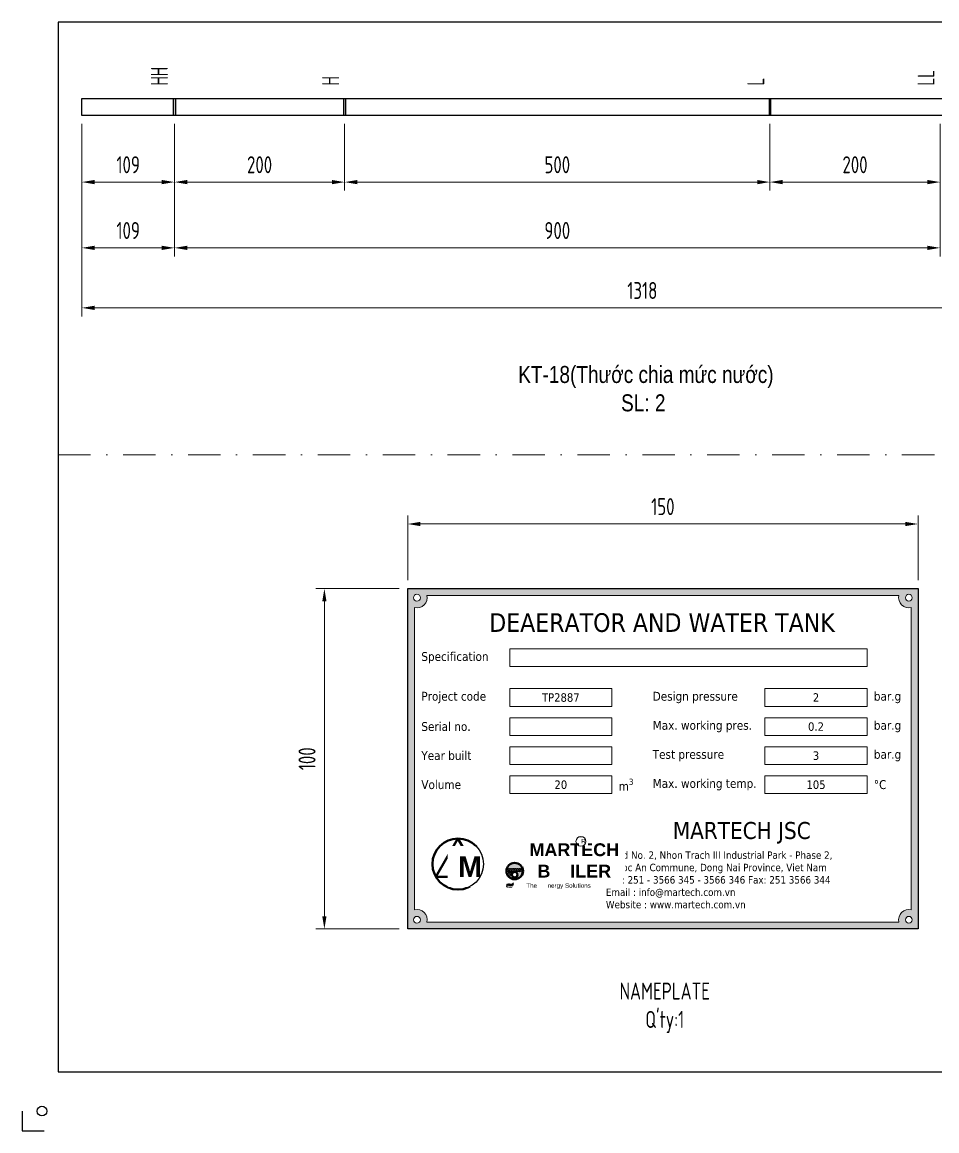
# Model space of a CAD drawing. Header units: millimetres. Extents: x -46397 to 283259, y -8690 to 23983.
# Drawn here: x 240874 to 241950, y -2384 to -1081 of the extents above; entities that cross this region are included whole.
import ezdxf
from ezdxf.enums import TextEntityAlignment as Align

# ---------------------------------------------------------------- set-up
doc = ezdxf.new("R2010")
doc.units = ezdxf.units.MM
doc.linetypes.add('DASHDOT', pattern=[25.4, 12.7, -6.35, 0, -6.35])
doc.layers.get('Defpoints').update_dxf_attribs({"lineweight": 0})
for name, color, linetype, lineweight in [('AM_8', 1, 'Continuous', 25), ('Dtext', 255, 'Continuous', 20), ('Long_AM_Box', 5, 'DASHDOT', 9), ('Long_AM_Visible', 30, 'Continuous', 25), ('Long_Text', 6, 'Continuous', 9), ('MARTECH-TP-PRIMARY', 2, 'Continuous', 0), ('MARTECH-TP-TEXT3', 3, 'Continuous', 0), ('TEXT', 7, 'Continuous', 0)]:
    doc.layers.add(name, color=color, linetype=linetype, lineweight=lineweight)
doc.layers.add('DIM', color=8, linetype='Continuous')
doc.styles.add('Chu va so', font='arial.ttf')
doc.styles.add('GHI CHÚ 1', font='isocp_IV25.ttf', dxfattribs={"width": 0.8})
doc.styles.add('GHI CHÚ 2', font='arial.ttf', dxfattribs={"width": 0.8, "height": 1})
doc.styles.add('Long_Text', font='isocp.shx', dxfattribs={"width": 0.7})
doc.styles.get("Standard").update_dxf_attribs({"font": 'isocp.shx', "width": 0.8})
doc.styles.add('Tahoma', font='tahoma.ttf')
doc.styles.add('TCVN', font='arial.ttf')
doc.styles.add('TEXT', font='arial.ttf', dxfattribs={"height": 124})
doc.styles.add('Text_nameplate', font='arial.ttf', dxfattribs={"width": 0.9, "height": 2.5})
doc.dimstyles.new('1-30SCALE', dxfattribs={"dimtxt": 75, "dimasz": 75, "dimexe": 37.5, "dimexo": 30, "dimgap": 30, "dimtad": 1, "dimtoh": 1, "dimdec": 0, "dimdsep": 46, "dimtxsty": 'GHI CHÚ 1', "dimcen": 0.09, "dimclrd": 256, "dimclre": 256, "dimclrt": 2, "dimadec": 0, "dimazin": 0, "dimtfac": 1, "dimtdec": 0, "dimtofl": 0, "dimtmove": 0, "dimatfit": 3, "dimfxl": 1, "dimlwd": 0, "dimlwe": 0, "dimarcsym": 0})

# ---------------------------------------------------------------- blocks, each defined once
blk = doc.blocks.new('fsdgđfhfj')
at = {"layer": 'TEXT'}
h = blk.add_hatch(color=256, dxfattribs=at)
h.dxf.hatch_style = 1
edge = h.paths.add_edge_path()
edge.add_spline(control_points=[(6369.69, 1623.23), (6369.8, 1623.31), (6370.25, 1623.64), (6371.19, 1623.18), (6371.63, 1623.72), (6371.79, 1623.91)], knot_values=[0, 0, 0, 0, 0.315535, 1.31207, 1.873609, 1.873609, 1.873609, 1.873609], degree=3, periodic=0)
edge.add_spline(control_points=[(6371.79, 1623.91), (6371.66, 1623.79), (6371.16, 1623.33), (6370.12, 1623.87), (6369.76, 1623.34), (6369.69, 1623.23)], knot_values=[0, 0, 0, 0, 0.411397, 1.576501, 1.877595, 1.877595, 1.877595, 1.877595], degree=3, periodic=0)
edge = h.paths.add_edge_path()
edge.add_spline(control_points=[(6369.69, 1622.76), (6369.8, 1622.84), (6370.25, 1623.17), (6371.19, 1622.71), (6371.63, 1623.25), (6371.79, 1623.44)], knot_values=[0, 0, 0, 0, 0.315535, 1.31207, 1.873609, 1.873609, 1.873609, 1.873609], degree=3, periodic=0)
edge.add_spline(control_points=[(6371.79, 1623.44), (6371.66, 1623.32), (6371.16, 1622.86), (6370.12, 1623.41), (6369.76, 1622.87), (6369.69, 1622.76)], knot_values=[0, 0, 0, 0, 0.411397, 1.576501, 1.877595, 1.877595, 1.877595, 1.877595], degree=3, periodic=0)
at = {"layer": 'TEXT', "lineweight": 50}
blk.add_lwpolyline([(6355.43, 1637.38), (6348.93, 1626.13), (6361.92, 1626.13)], close=True, dxfattribs=at)
blk.add_circle((6355.43, 1629.88), 7.5, dxfattribs=at)
at = {"layer": 'TEXT'}
for centre in [(6370.16, 1628.37), (6370.16, 1627.81), (6370.42, 1627.19), (6370.72, 1628.37), (6370.72, 1627.81), (6370.88, 1626.63), (6370.98, 1627.19), (6371.28, 1628.37), (6371.28, 1627.81), (6371.84, 1628.37), (6371.84, 1627.81), (6372.41, 1628.37), (6372.41, 1627.81)]:
    blk.add_circle(centre, 0.228, dxfattribs=at)
for points in [[(6369.69, 1623.67), (6369.93, 1623.96), (6371.38, 1624.05), (6371.79, 1624.35)], [(6369.69, 1623.67), (6370.03, 1623.87), (6371.27, 1623.89), (6371.79, 1624.35)], [(6369.69, 1623.23), (6369.93, 1623.52), (6371.38, 1623.61), (6371.79, 1623.91)], [(6369.69, 1623.23), (6370.03, 1623.43), (6371.27, 1623.45), (6371.79, 1623.91)]]:
    blk.add_spline(points, degree=3, dxfattribs=at)
at = {"layer": 'TEXT', "insert": (6376.44, 1635.98), "char_height": 3.7722, "attachment_point": 1, "style": 'TEXT', "bg_fill": 2}
blk.add_mtext('\\pxqc;{\\fArial|b1|i0|c0|p34;MARTECH\\PB    ILER}', dxfattribs=at)
at = {"layer": 'TEXT', "lineweight": 50}
blk.add_circle((6372.12, 1626.75), 0.818, dxfattribs=at)
at = {"layer": 'TEXT'}
for centre, radius in [((6372.12, 1626.75), 0.818), ((6372.97, 1628.37), 0.228), ((6372.97, 1627.81), 0.228), ((6373.53, 1628.37), 0.228), ((6373.53, 1627.81), 0.228), ((6374.09, 1628.37), 0.228), ((6374.09, 1627.81), 0.228)]:
    blk.add_circle(centre, radius, dxfattribs=at)
at = {"layer": 'TEXT', "attachment_point": 1, "style": 'TEXT', "bg_fill": 2}
for s, insert, char_height in [('\\pxqc;{\\fArial|b1|i0|c0|p34;M}', (6355.46, 1632.16), 6.0356), ('\\pxqc;R', (6391.66, 1637.25), 1.32), ('\\pxqc;The      nergy Solutions', (6375.5, 1624.23), 1.3203)]:
    blk.add_mtext(s, dxfattribs=dict(at, insert=insert, char_height=char_height))
at = {"layer": 'TEXT'}
h = blk.add_hatch(color=256, dxfattribs=at)
h.dxf.hatch_style = 1
edge = h.paths.add_edge_path(flags=16)
edge.add_arc((6374.09, 1628.37), 0.228, 0, 360)
edge = h.paths.add_edge_path(flags=16)
edge.add_arc((6370.16, 1627.81), 0.228, 0, 360)
edge = h.paths.add_edge_path(flags=16)
edge.add_arc((6370.72, 1627.81), 0.228, 0, 360)
edge = h.paths.add_edge_path(flags=16)
edge.add_arc((6371.28, 1627.81), 0.228, 0, 360)
edge = h.paths.add_edge_path(flags=16)
edge.add_arc((6371.84, 1627.81), 0.228, 0, 360)
edge = h.paths.add_edge_path(flags=16)
edge.add_arc((6373.53, 1627.81), 0.228, 0, 360)
edge = h.paths.add_edge_path(flags=16)
edge.add_arc((6372.97, 1627.81), 0.228, 0, 360)
edge = h.paths.add_edge_path(flags=16)
edge.add_arc((6372.41, 1627.81), 0.228, 0, 360)
edge = h.paths.add_edge_path(flags=16)
edge.add_arc((6370.42, 1627.19), 0.228, 0, 360)
edge = h.paths.add_edge_path(flags=16)
edge.add_arc((6370.98, 1627.19), 0.228, 0, 360)
edge = h.paths.add_edge_path(flags=16)
edge.add_arc((6372.41, 1628.37), 0.228, 0, 360)
edge = h.paths.add_edge_path(flags=16)
edge.add_arc((6372.97, 1628.37), 0.228, 0, 360)
edge = h.paths.add_edge_path(flags=16)
edge.add_arc((6373.53, 1628.37), 0.228, 0, 360)
edge = h.paths.add_edge_path(flags=16)
edge.add_arc((6371.84, 1628.37), 0.228, 0, 360)
edge = h.paths.add_edge_path(flags=16)
edge.add_arc((6371.28, 1628.37), 0.228, 0, 360)
edge = h.paths.add_edge_path(flags=16)
edge.add_arc((6370.72, 1628.37), 0.228, 0, 360)
edge = h.paths.add_edge_path(flags=16)
edge.add_arc((6370.16, 1628.37), 0.228, 0, 360)
edge = h.paths.add_edge_path(flags=16)
edge.add_arc((6372.12, 1626.75), 0.818, 0, 360)
edge = h.paths.add_edge_path(flags=16)
edge.add_arc((6370.88, 1626.63), 0.228, 0, 360)
edge = h.paths.add_edge_path(flags=16)
edge.add_arc((6374.09, 1627.81), 0.228, 0, 360)
edge = h.paths.add_edge_path()
edge.add_arc((6372.08, 1627.81), 2.4, 0, 360)
blk.add_circle((6355.43, 1629.88), 7.5)
for centre, radius in [((6391.56, 1636.55), 1.44), ((6372.08, 1627.81), 2.4)]:
    blk.add_circle(centre, radius, dxfattribs=at)
at = {"layer": 'TEXT', "lineweight": 50}
blk.add_circle((6372.08, 1627.81), 2.4, dxfattribs=at)
blk = doc.blocks.new('DEA.Name')
h = blk.add_hatch(color=8)
h.dxf.hatch_style = 1
h.paths.add_polyline_path([(0, 0), (0, -100), (150, -100), (150, 0)])
h.paths.add_polyline_path([(144.36, -2, 0.561525), (148, -5.61), (148, -94.39, 0.561525), (144.36, -98), (5.64, -98, 0.561525), (2, -94.39), (2, -5.61, 0.561525), (5.64, -2)], flags=16)
h.paths.add_polyline_path([(3.72, -2.69, -1), (1.72, -2.69, -1)], flags=16)
h.paths.add_polyline_path([(30, -29.4), (60, -29.4), (60, -34.62), (30, -34.62)], flags=0)
h.paths.add_polyline_path([(30, -37.94), (60, -37.94), (60, -43.16), (30, -43.16)], flags=0)
h.paths.add_polyline_path([(30, -46.48), (60, -46.48), (60, -51.69), (30, -51.69)], flags=0)
h.paths.add_polyline_path([(30, -55.01), (60, -55.01), (60, -60.23), (30, -60.23)], flags=0)
h.paths.add_polyline_path([(3.72, -97.31, -1), (1.72, -97.31, -1)], flags=16)
h.paths.add_polyline_path([(105, -29.4), (135, -29.4), (135, -34.62), (105, -34.62)], flags=0)
h.paths.add_polyline_path([(105, -37.94), (135, -37.94), (135, -43.16), (105, -43.16)], flags=0)
h.paths.add_polyline_path([(105, -46.48), (135, -46.48), (135, -51.69), (105, -51.69)], flags=0)
h.paths.add_polyline_path([(148.28, -2.69, -1), (146.28, -2.69, -1)], flags=16)
h.paths.add_polyline_path([(148.28, -97.31, -1), (146.28, -97.31, -1)], flags=16)
h.paths.add_polyline_path([(57.48, -95.35), (129.26, -95.35), (129.26, -75.7), (57.48, -75.7)], flags=8)
h.paths.add_polyline_path([(71.35, -51.42), (94.11, -51.42), (94.11, -45.79), (71.35, -45.79)], flags=8)
h.paths.add_polyline_path([(3.33, -51.81), (19.73, -51.81), (19.73, -46.18), (3.33, -46.18)], flags=8)
h.paths.add_polyline_path([(71.08, -34.35), (97.79, -34.35), (97.79, -28.71), (71.08, -28.71)], flags=8)
h.paths.add_polyline_path([(71.08, -42.93), (102.49, -42.93), (102.49, -37.3), (71.08, -37.3)], flags=8)
h.paths.add_polyline_path([(75.11, -76.93), (120.84, -76.93), (120.84, -66.14), (75.11, -66.14)], flags=8)
h.paths.add_polyline_path([(19.62, -15.73), (129.31, -15.73), (129.31, -3.85), (19.62, -3.85)], flags=8)
blk.add_lwpolyline([(150, -100), (0, -100), (0, 0), (150, 0)], close=True)
at = {"layer": 'MARTECH-TP-PRIMARY'}
for points in [[(0, -100), (150, -100), (150, 0), (0, 0)], [(30, -17.73), (135, -17.73), (135, -22.94), (30, -22.94)], [(30, -29.4), (60, -29.4), (60, -34.62), (30, -34.62)], [(105, -29.4), (135, -29.4), (135, -34.62), (105, -34.62)], [(30, -37.94), (60, -37.94), (60, -43.16), (30, -43.16)], [(105, -37.94), (135, -37.94), (135, -43.16), (105, -43.16)], [(30, -46.48), (60, -46.48), (60, -51.69), (30, -51.69)], [(105, -46.48), (135, -46.48), (135, -51.69), (105, -51.69)], [(30, -55.01), (60, -55.01), (60, -60.23), (30, -60.23)], [(105, -55.01), (135, -55.01), (135, -60.23), (105, -60.23)]]:
    blk.add_lwpolyline(points, close=True, dxfattribs=at)
blk.add_lwpolyline([(2, -94.39, -0.561525), (5.64, -98), (144.36, -98, -0.561525), (148, -94.39), (148, -5.61, -0.561525), (144.36, -2), (5.64, -2, -0.561525), (2, -5.61)], format="xyb", close=True, dxfattribs=at)
for centre in [(2.72, -2.69), (147.28, -2.69), (2.72, -97.31), (147.28, -97.31)]:
    blk.add_circle(centre, 1, dxfattribs=at)
at = {"layer": 'MARTECH-TP-TEXT3', "style": 'Tahoma'}
for s, insert, char_height, width, attachment_point in [('DEAERATOR AND WATER TANK', (74.74, -10.04), 5.5, 114.82, 5), ('\\pxql;Specification', (4, -20.33), 2.6087, 18.4598, 4), ('\\pxql;Project code', (4, -32.01), 2.6087, 23.7566, 4), ('\\pxql;Design pressure', (72, -32.01), 2.6087, 70.4345, 4), ('bar.g', (137, -32.01), 2.609, 70.4345, 4), ('\\pxql;Max. working pres.', (72, -40.55), 2.6087, 70.4345, 4), ('bar.g', (137, -40.55), 2.609, 70.4345, 4), ('\\pxql;Serial no.', (4, -40.55), 2.6087, 18.4598, 4), ('\\pxql;Year built', (4, -49.08), 2.6087, 18.4598, 4), ('\\pxql;Test pressure', (72, -49.08), 2.6087, 70.4345, 4), ('bar.g', (137, -49.08), 2.609, 70.4345, 4), ('\\pxql;Volume', (4, -57.62), 2.6087, 18.4598, 4), ('\\A1;m{\\H0.7x;\\S3^ ;}', (62, -57.62), 2.6087, 18.4598, 4), ('\\pxql;Max. working temp.', (72, -57.62), 2.6087, 70.4345, 4), ('%%DC', (137, -57.62), 2.609, 70.4345, 4), ('MARTECH JSC', (98.18, -71.76), 4.9909, 165.9475, 5), ('\\pxql;Road No. 2, Nhon Trach III Industrial Park - Phase 2, \\PPhuoc An Commune, Dong Nai Province, Viet Nam\\PTel : 251 - 3566 345 - 3566 346 Fax: 251 3566 344\\PEmail : info@martech.com.vn\\PWebsite : www.martech.com.vn', (101.74, -85.6), 2.1798, 86.9739, 5)]:
    blk.add_mtext(s, dxfattribs=dict(at, insert=insert, char_height=char_height, width=width, attachment_point=attachment_point))
at = {"layer": 'MARTECH-TP-TEXT3', "style": 'Text_nameplate', "width": 0.9, "flags": 2}
blk.add_attdef('SPEC.', text='', height=2.5, dxfattribs=at).set_placement((82.5, -20.33), align=Align.MIDDLE_CENTER)
at = {"layer": 'MARTECH-TP-TEXT3', "style": 'Tahoma'}
for tag, height, p in [('PROJECT_CODE', 2.4, (45, -32.01)), ('DESIGN_PRESSURE', 2.61, (120, -32.01)), ('SERIAL_NO.', 2.61, (45, -40.55)), ('MAX_WORKING_PRESS', 2.61, (120, -40.55)), ('YEAR', 2.61, (45, -49.08)), ('TEST_PRES.', 2.61, (120, -49.08)), ('VOLUME', 2.61, (45, -57.62)), ('MAX_WORKING_TEMP.', 2.61, (120, -57.62))]:
    blk.add_attdef(tag, text='', height=height, dxfattribs=at).set_placement(p, align=Align.MIDDLE_CENTER)
blk.add_blockref('fsdgđfhfj', (-6340.66, -1710.82))
blk = doc.blocks.new('*D1408')
at = {"layer": 'Defpoints', "color": 0, "transparency": 16777216}
for p in [(241927.4, -1671.1), (241327.4, -1747), (241927.4, -1747)]:
    blk.add_point(p, dxfattribs=at)
at = {"layer": 'DIM', "linetype": 'Continuous', "lineweight": 0, "transparency": 16777216}
for p, q in [((241327.4, -1737), (241327.4, -1661.1)), ((241927.4, -1737), (241927.4, -1661.1)), ((241342.4, -1671.1), (241912.4, -1671.1))]:
    blk.add_line(p, q, dxfattribs=at)
at = {"layer": 'DIM', "transparency": 16777216}
for points in [[(241342.4, -1668.6), (241342.4, -1673.6), (241327.4, -1671.1)], [(241912.4, -1668.6), (241912.4, -1673.6), (241927.4, -1671.1)]]:
    blk.add_solid(points, dxfattribs=at)
at = {"layer": 'DIM', "color": 2, "transparency": 16777216, "insert": (241627.4, -1650.7), "char_height": 20, "attachment_point": 5, "style": 'GHI CHÚ 1'}
blk.add_mtext('150', dxfattribs=at)
blk = doc.blocks.new('*D1409')
at = {"layer": 'Defpoints', "color": 0, "transparency": 16777216}
for p in [(241327.4, -1747), (241229.5, -2147), (241327.4, -2147)]:
    blk.add_point(p, dxfattribs=at)
at = {"layer": 'DIM', "linetype": 'Continuous', "lineweight": 0, "transparency": 16777216}
for p, q in [((241317.4, -1747), (241219.5, -1747)), ((241229.5, -1762), (241229.5, -2132)), ((241317.4, -2147), (241219.5, -2147))]:
    blk.add_line(p, q, dxfattribs=at)
at = {"layer": 'DIM', "transparency": 16777216}
for points in [[(241227, -1762), (241232, -1762), (241229.5, -1747)], [(241227, -2132), (241232, -2132), (241229.5, -2147)]]:
    blk.add_solid(points, dxfattribs=at)
at = {"layer": 'DIM', "color": 2, "transparency": 16777216, "insert": (241209.1, -1947), "char_height": 20, "attachment_point": 5, "rotation": 90, "style": 'GHI CHÚ 1'}
blk.add_mtext('100', dxfattribs=at)
blk = doc.blocks.new('*U1835')
at = {"lineweight": 25}
for points in [[(0, 0), (2073.3, 0), (2073.3, 1358.1), (0, 1358.1)], [(0, 0), (1567.6, 0), (1567.6, 1358.1), (0, 1358.1)]]:
    blk.add_lwpolyline(points, close=True, dxfattribs=at)
at = {"lineweight": 25, "elevation": -0.1}
blk.add_lwpolyline([(-46.7, -50.8), (-46.7, -76.1), (-18.1, -76.1)], dxfattribs=at)
at = {"lineweight": 25}
blk.add_circle((-21.1, -50.6, -0.1), 6.29, dxfattribs=at)
at = {"layer": 'Dtext', "ltscale": 0.1}
for tag, p, height, style in [('REV_3', (1580.9, 510.1), 9.03, 'TCVN'), ('FOR_APPROVAL3', (1671.2, 509.5, -0.1), 10.8, 'TCVN'), ('REV_2', (1580.9, 476.4), 9.03, 'TCVN'), ('FOR_APPROVAL2', (1671.2, 475.8, -0.1), 10.8, 'TCVN'), ('REV_1', (1580.9, 442.7), 9.03, 'TCVN'), ('FOR_APPROVAL1', (1671.2, 442, -0.1), 10.8, 'TCVN'), ('REV_0', (1580.9, 409), 9.03, 'TCVN'), ('NGUOI_VE', (1767.5, 408.5, -0.1), 10.8, 'TCVN'), ('NGUOI_KIEM_2', (1863.2, 408.5, -0.1), 10.8, 'TCVN'), ('NGUOI_DUYET', (1978.9, 408.5, -0.1), 10.8, 'TCVN'), ('1.1_A4', (1984.7, 20.6, -0.1), 10.8, 'Chu va so'), ('A4_A4', (2020.7, 20.6, -0.1), 10.8, 'Chu va so'), ('REV.', (2050.4, 20.6, -0.1), 10.8, 'Chu va so')]:
    blk.add_attdef(tag, p, '', height=height, dxfattribs=dict(at, style=style))
for tag, p, height, style, width in [('NGAY_REV03', (1603.8, 509.5, -0.1), 9.39, 'TCVN', 0.95), ('NGAY_REV02', (1603.8, 475.8, -0.1), 9.39, 'TCVN', 0.95), ('NGAY_REV01', (1603.8, 442, -0.1), 9.39, 'TCVN', 0.95), ('NGAY_REV0', (1603.8, 408.3, -0.1), 9.39, 'TCVN', 0.95), ('DWD.NO', (1603, 8.8, -0.1), 14.4, 'Chu va so', 0.85)]:
    blk.add_attdef(tag, p, '', height=height, dxfattribs=dict(at, style=style, width=width))
at = {"layer": 'Dtext', "lineweight": 25, "ltscale": 0.1, "style": 'Chu va so'}
for tag, p, height in [('PROJECT_CODE', (1707.4, 169.8), 21.7), ('TITLE1', (1613.6, 129.5, -0.1), 14.4), ('TITLE2', (1613.6, 95.5, -0.1), 14.4), ('TITLE3', (1613.6, 61.8, -0.1), 14.4)]:
    blk.add_attdef(tag, p, '', height=height, dxfattribs=at)
blk = doc.blocks.new('*D2439')
at = {"layer": 'Defpoints', "color": 0, "transparency": 16777216}
for p in [(240944.3, -1191, -0.3), (241053.3, -1191, -0.3), (241053.3, -1269.3)]:
    blk.add_point(p, dxfattribs=at)
at = {"layer": 'DIM', "linetype": 'Continuous', "lineweight": 0, "transparency": 16777216}
for p, q in [((240944.3, -1201), (240944.3, -1279.3)), ((241053.3, -1201), (241053.3, -1279.3)), ((240959.3, -1269.3), (241038.3, -1269.3))]:
    blk.add_line(p, q, dxfattribs=at)
at = {"layer": 'DIM', "transparency": 16777216}
for points in [[(240959.3, -1266.8), (240959.3, -1271.8), (240944.3, -1269.3)], [(241038.3, -1266.8), (241038.3, -1271.8), (241053.3, -1269.3)]]:
    blk.add_solid(points, dxfattribs=at)
at = {"layer": 'DIM', "color": 2, "transparency": 16777216, "insert": (240998.8, -1248.9), "char_height": 20, "attachment_point": 5, "style": 'GHI CHÚ 1'}
blk.add_mtext('109', dxfattribs=at)
blk = doc.blocks.new('*D2438')
at = {"layer": 'Defpoints', "color": 0, "transparency": 16777216}
for p in [(241053.3, -1191, -0.3), (241253.3, -1191, -0.3), (241253.3, -1269.3)]:
    blk.add_point(p, dxfattribs=at)
at = {"layer": 'DIM', "linetype": 'Continuous', "lineweight": 0, "transparency": 16777216}
for p, q in [((241053.3, -1201), (241053.3, -1279.3)), ((241253.3, -1201), (241253.3, -1279.3)), ((241068.3, -1269.3), (241238.3, -1269.3))]:
    blk.add_line(p, q, dxfattribs=at)
at = {"layer": 'DIM', "transparency": 16777216}
for points in [[(241068.3, -1266.8), (241068.3, -1271.8), (241053.3, -1269.3)], [(241238.3, -1266.8), (241238.3, -1271.8), (241253.3, -1269.3)]]:
    blk.add_solid(points, dxfattribs=at)
at = {"layer": 'DIM', "color": 2, "transparency": 16777216, "insert": (241153.3, -1248.9), "char_height": 20, "attachment_point": 5, "style": 'GHI CHÚ 1'}
blk.add_mtext('200', dxfattribs=at)
blk = doc.blocks.new('*D2437')
at = {"layer": 'Defpoints', "color": 0, "transparency": 16777216}
for p in [(241253.3, -1191, -0.3), (241753.3, -1191, -0.3), (241753.3, -1269.3)]:
    blk.add_point(p, dxfattribs=at)
at = {"layer": 'DIM', "linetype": 'Continuous', "lineweight": 0, "transparency": 16777216}
for p, q in [((241253.3, -1201), (241253.3, -1279.3)), ((241753.3, -1201), (241753.3, -1279.3)), ((241268.3, -1269.3), (241738.3, -1269.3))]:
    blk.add_line(p, q, dxfattribs=at)
at = {"layer": 'DIM', "transparency": 16777216}
for points in [[(241268.3, -1266.8), (241268.3, -1271.8), (241253.3, -1269.3)], [(241738.3, -1266.8), (241738.3, -1271.8), (241753.3, -1269.3)]]:
    blk.add_solid(points, dxfattribs=at)
at = {"layer": 'DIM', "color": 2, "transparency": 16777216, "insert": (241503.3, -1248.9), "char_height": 20, "attachment_point": 5, "style": 'GHI CHÚ 1'}
blk.add_mtext('500', dxfattribs=at)
blk = doc.blocks.new('*D2436')
at = {"layer": 'Defpoints', "color": 0, "transparency": 16777216}
for p in [(241753.3, -1191, -0.3), (241953.3, -1191, -0.3), (241953.3, -1269.3)]:
    blk.add_point(p, dxfattribs=at)
at = {"layer": 'DIM', "linetype": 'Continuous', "lineweight": 0, "transparency": 16777216}
for p, q in [((241753.3, -1201), (241753.3, -1279.3)), ((241953.3, -1201), (241953.3, -1279.3)), ((241768.3, -1269.3), (241938.3, -1269.3))]:
    blk.add_line(p, q, dxfattribs=at)
at = {"layer": 'DIM', "transparency": 16777216}
for points in [[(241768.3, -1266.8), (241768.3, -1271.8), (241753.3, -1269.3)], [(241938.3, -1266.8), (241938.3, -1271.8), (241953.3, -1269.3)]]:
    blk.add_solid(points, dxfattribs=at)
at = {"layer": 'DIM', "color": 2, "transparency": 16777216, "insert": (241853.3, -1248.9), "char_height": 20, "attachment_point": 5, "style": 'GHI CHÚ 1'}
blk.add_mtext('200', dxfattribs=at)
blk = doc.blocks.new('*D2434')
at = {"layer": 'Defpoints', "color": 0, "transparency": 16777216}
for p in [(240944.3, -1191), (242262.3, -1191), (242262.3, -1417.1)]:
    blk.add_point(p, dxfattribs=at)
at = {"layer": 'DIM', "linetype": 'Continuous', "lineweight": 0, "transparency": 16777216}
for p, q in [((240944.3, -1201), (240944.3, -1427.1)), ((242262.3, -1201), (242262.3, -1427.1)), ((240959.3, -1417.1), (242247.3, -1417.1))]:
    blk.add_line(p, q, dxfattribs=at)
at = {"layer": 'DIM', "transparency": 16777216}
for points in [[(240959.3, -1414.6), (240959.3, -1419.6), (240944.3, -1417.1)], [(242247.3, -1414.6), (242247.3, -1419.6), (242262.3, -1417.1)]]:
    blk.add_solid(points, dxfattribs=at)
at = {"layer": 'DIM', "color": 2, "transparency": 16777216, "insert": (241603.3, -1396.7), "char_height": 20, "attachment_point": 5, "style": 'GHI CHÚ 1'}
blk.add_mtext('1318', dxfattribs=at)
blk = doc.blocks.new('*D2433')
at = {"layer": 'Defpoints', "color": 0, "transparency": 16777216}
for p in [(240944.3, -1191), (241053.3, -1191, -0.3), (241053.3, -1346.6)]:
    blk.add_point(p, dxfattribs=at)
at = {"layer": 'DIM', "linetype": 'Continuous', "lineweight": 0, "transparency": 16777216}
for p, q in [((240944.3, -1201), (240944.3, -1356.6)), ((241053.3, -1201), (241053.3, -1356.6)), ((240959.3, -1346.6), (241038.3, -1346.6))]:
    blk.add_line(p, q, dxfattribs=at)
at = {"layer": 'DIM', "transparency": 16777216}
for points in [[(240959.3, -1344.1), (240959.3, -1349.1), (240944.3, -1346.6)], [(241038.3, -1344.1), (241038.3, -1349.1), (241053.3, -1346.6)]]:
    blk.add_solid(points, dxfattribs=at)
at = {"layer": 'DIM', "color": 2, "transparency": 16777216, "insert": (240998.8, -1326.2), "char_height": 20, "attachment_point": 5, "style": 'GHI CHÚ 1'}
blk.add_mtext('109', dxfattribs=at)
blk = doc.blocks.new('*D2432')
at = {"layer": 'Defpoints', "color": 0, "transparency": 16777216}
for p in [(241053.3, -1191, -0.3), (241953.3, -1191, -0.3), (241953.3, -1346.6)]:
    blk.add_point(p, dxfattribs=at)
at = {"layer": 'DIM', "linetype": 'Continuous', "lineweight": 0, "transparency": 16777216}
for p, q in [((241053.3, -1201), (241053.3, -1356.6)), ((241953.3, -1201), (241953.3, -1356.6)), ((241068.3, -1346.6), (241938.3, -1346.6))]:
    blk.add_line(p, q, dxfattribs=at)
at = {"layer": 'DIM', "transparency": 16777216}
for points in [[(241068.3, -1344.1), (241068.3, -1349.1), (241053.3, -1346.6)], [(241938.3, -1344.1), (241938.3, -1349.1), (241953.3, -1346.6)]]:
    blk.add_solid(points, dxfattribs=at)
at = {"layer": 'DIM', "color": 2, "transparency": 16777216, "insert": (241503.3, -1326.2), "char_height": 20, "attachment_point": 5, "style": 'GHI CHÚ 1'}
blk.add_mtext('900', dxfattribs=at)

msp = doc.modelspace()

# ---------------------------------------------------------------- block references
ref = msp.add_blockref('DEA.Name', (241327.45, -1747), dxfattribs=dict(xscale=4, yscale=4, zscale=4))
ref.add_attrib('PROJECT_CODE', 'TP2887', dxfattribs={"layer": 'MARTECH-TP-TEXT3', "height": 10, "style": 'Tahoma'}).set_placement((241507.45, -1875.04), align=Align.MIDDLE_CENTER)
ref.add_attrib('DESIGN_PRESSURE', '2', dxfattribs={"layer": 'MARTECH-TP-TEXT3', "height": 10, "style": 'Tahoma'}).set_placement((241807.45, -1875.04), align=Align.MIDDLE_CENTER)
ref.add_attrib('MAX_WORKING_PRESS', '0.2', dxfattribs={"layer": 'MARTECH-TP-TEXT3', "height": 10, "style": 'Tahoma'}).set_placement((241807.45, -1909.19), align=Align.MIDDLE_CENTER)
ref.add_attrib('TEST_PRES.', '3', dxfattribs={"layer": 'MARTECH-TP-TEXT3', "height": 10, "style": 'Tahoma'}).set_placement((241807.45, -1943.34), align=Align.MIDDLE_CENTER)
ref.add_attrib('VOLUME', '20', dxfattribs={"layer": 'MARTECH-TP-TEXT3', "height": 10, "style": 'Tahoma'}).set_placement((241507.45, -1977.48), align=Align.MIDDLE_CENTER)
ref.add_attrib('MAX_WORKING_TEMP.', '105', dxfattribs={"layer": 'MARTECH-TP-TEXT3', "height": 10, "style": 'Tahoma'}).set_placement((241807.45, -1977.48), align=Align.MIDDLE_CENTER)

# ---------------------------------------------------------------- texts
at = {"color": 3, "insert": (241612.46, -2210.03, 1.21), "char_height": 20, "attachment_point": 1}
msp.add_mtext_dynamic_manual_height_columns("\\pxqc;NAMEPLATE \\PQ'ty:1", width=34.385, gutter_width=322.31, heights=[0], dxfattribs=at)

# ---------------------------------------------------------------- next in the draw order: dimensions: what is measured, and where the dimension line sits
at = {"layer": 'DIM'}
dim = msp.add_linear_dim(base=(241927.45, -1671.13), p1=(241327.45, -1747), p2=(241927.45, -1747), dimstyle='1-30SCALE', override={"dimtxt": 20, "dimasz": 15, "dimexe": 10, "dimexo": 10, "dimgap": 10, "dimlfac": 0.25, "dimtmove": 1}, dxfattribs=at)
dim.commit()
dim.dimension.update_dxf_attribs({"geometry": '*D1408', "text_midpoint": (241627.45, -1650.74)})
dim = msp.add_linear_dim(base=(241229.54, -2147), p1=(241327.45, -1747), p2=(241327.45, -2147), angle=90, dimstyle='1-30SCALE', override={"dimtxt": 20, "dimasz": 15, "dimexe": 10, "dimexo": 10, "dimgap": 10, "dimlfac": 0.25, "dimtmove": 1}, dxfattribs=at)
dim.commit()
dim.dimension.update_dxf_attribs({"geometry": '*D1409', "text_midpoint": (241209.15, -1947)})

# ---------------------------------------------------------------- next in the draw order: block references
at = {"xscale": 0.9084576280678549, "yscale": 0.9084576280678549, "zscale": 0.9084576280678549}
msp.add_blockref('*U1835', (240916.6, -2315.13, -0.12), dxfattribs=at)

# ---------------------------------------------------------------- next in the draw order: hatches: boundary and pattern name
at = {"layer": 'AM_8'}
for points in [[(241054.28, -1191.03), (241054.28, -1171.03), (241052.28, -1171.03), (241052.28, -1191.03)], [(241254.28, -1191.03), (241254.28, -1171.03), (241252.28, -1171.03), (241252.28, -1191.03)], [(241752.28, -1171.03), (241752.28, -1191.03), (241754.28, -1191.03), (241754.28, -1171.03)]]:
    msp.add_hatch(color=256, dxfattribs=at).paths.add_polyline_path(points)

# ---------------------------------------------------------------- next in the draw order: linework, layer by layer
at = {"layer": 'Long_AM_Box', "ltscale": 3}
msp.add_line((240916.6, -1589.82, -0.12), (242340.69, -1589.82, -0.12), dxfattribs=at)
at = {"layer": 'Long_AM_Visible', "extrusion": (-1, -4.21204e-16, 0)}
for p, q in [((241052.28, -1191.03, -0.29), (241052.28, -1171.03, -0.29)), ((241054.28, -1171.03, -0.29), (241054.28, -1191.03, -0.29)), ((241252.28, -1191.03, -0.29), (241252.28, -1171.03, -0.29)), ((241254.28, -1171.03, -0.29), (241254.28, -1191.03, -0.29))]:
    msp.add_line(p, q, dxfattribs=at)
at = {"layer": 'Long_AM_Visible', "extrusion": (1, 4.66974e-16, 0)}
for p, q in [((241752.28, -1171.03, -0.29), (241752.28, -1191.03, -0.29)), ((241754.28, -1191.03, -0.29), (241754.28, -1171.03, -0.29))]:
    msp.add_line(p, q, dxfattribs=at)
at = {"layer": 'Long_AM_Visible', "elevation": -0.29}
msp.add_lwpolyline([(240944.28, -1171.03), (242262.28, -1171.03), (242262.28, -1191.03), (240944.28, -1191.03)], close=True, dxfattribs=at)

# ---------------------------------------------------------------- next in the draw order: texts
at = {"layer": 'Long_AM_Visible', "char_height": 20, "attachment_point": 1, "rotation": 90, "style": 'Long_Text'}
for s, insert in [('HH', (241025.56, -1155.73, 0.03)), ('H', (241226.73, -1155.73)), ('LL', (241926.73, -1155.73, 0.02)), ('L', (241726.73, -1155.73, 0.02))]:
    msp.add_mtext_dynamic_manual_height_columns(s, width=37.7422, gutter_width=12.5, heights=[0], dxfattribs=dict(at, insert=insert))
at = {"layer": 'Long_Text', "insert": (241451.45, -1485.38, -0.49), "char_height": 20, "width": 305.8589, "attachment_point": 1, "style": 'GHI CHÚ 2'}
msp.add_mtext('\\A1;\\pxqc;{\\fArial|b0|i0|c163|p34;\\W0.8; \\fArial|b0|i0|c0|p34;KT-18(\\A0;Thước chia mức nước)\\A1;\\PSL: 2}', dxfattribs=at)

# ---------------------------------------------------------------- next in the draw order: dimensions: what is measured, and where the dimension line sits
at = {"layer": 'DIM'}
for base, p1, p2, picture, middle in [((241053.28, -1269.29), (240944.28, -1191.03, -0.29), (241053.28, -1191.03, -0.29), '*D2439', (240998.78, -1248.86)), ((242262.28, -1417.08), (240944.28, -1191.03), (242262.28, -1191.03), '*D2434', (241603.28, -1396.69)), ((241053.28, -1346.65), (240944.28, -1191.03), (241053.28, -1191.03, -0.29), '*D2433', (240998.78, -1326.22)), ((241253.28, -1269.29, -0.02), (241053.28, -1191.03, -0.29), (241253.28, -1191.03, -0.29), '*D2438', (241153.28, -1248.9, -0.02)), ((241953.28, -1346.65), (241053.28, -1191.03, -0.29), (241953.28, -1191.03, -0.3), '*D2432', (241503.28, -1326.22)), ((241753.28, -1269.29), (241253.28, -1191.03, -0.29), (241753.28, -1191.03, -0.29), '*D2437', (241503.28, -1248.9)), ((241953.28, -1269.29), (241753.28, -1191.03, -0.29), (241953.28, -1191.03, -0.29), '*D2436', (241853.28, -1248.9))]:
    dim = msp.add_linear_dim(base=base, p1=p1, p2=p2, dimstyle='1-30SCALE', override={"dimtxt": 20, "dimasz": 15, "dimexe": 10, "dimexo": 10, "dimgap": 10, "dimtmove": 1}, dxfattribs=at)
    dim.commit()
    dim.dimension.update_dxf_attribs({"geometry": picture, "text_midpoint": middle})

doc.saveas('drawing.dxf')
